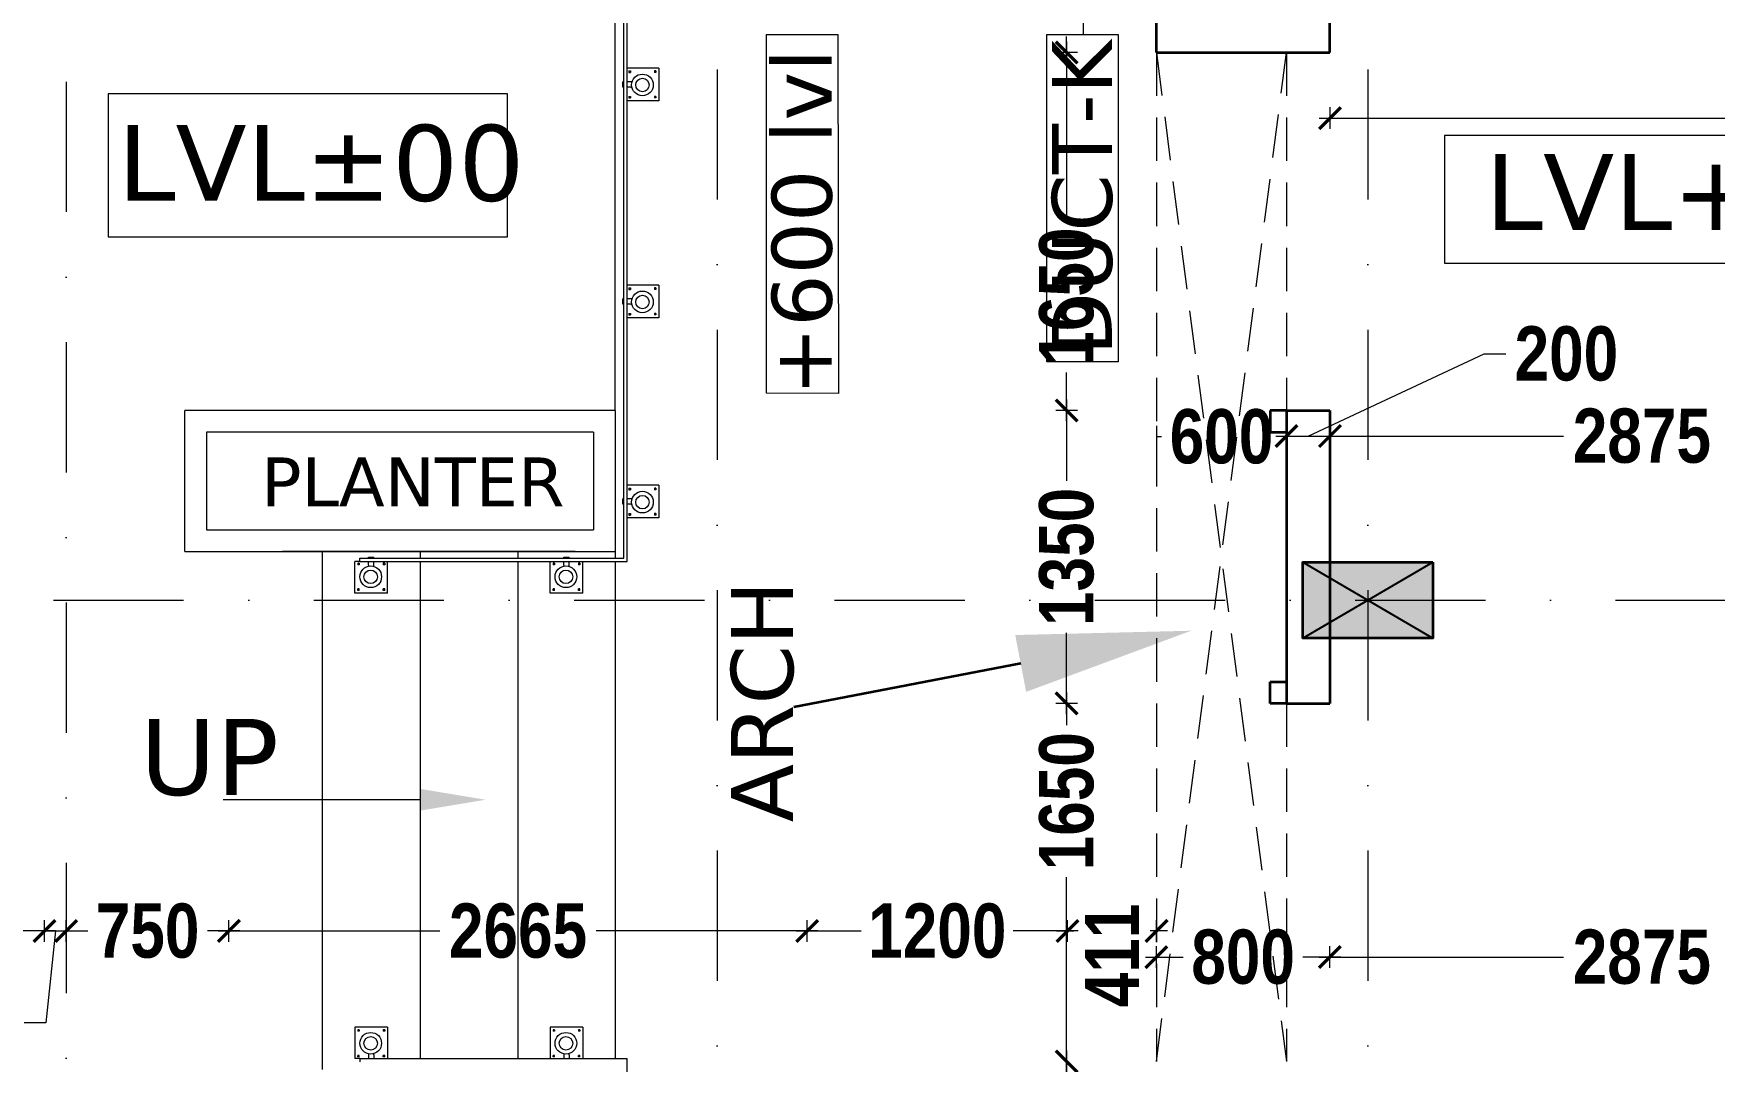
# Model space of a CAD drawing. Header units: millimetres. Extents: x -3092162 to 4513894, y -12317808 to 1849994.
# Drawn here: x -444664 to -436917, y -5871206 to -5866469 of the extents above; entities that cross this region are included whole.
import ezdxf

# ---------------------------------------------------------------- set-up
doc = ezdxf.new("R2010")
doc.units = ezdxf.units.MM
doc.header["$LTSCALE"] = 2
doc.header["$MEASUREMENT"] = 0
doc.linetypes.add('DASHDOT', pattern=[1, 0.5, -0.25, 0, -0.25])
doc.linetypes.add('DASHED2', pattern=[0.375, 0.25, -0.125])
for name, color, linetype, lineweight, true_color in [('AEROW', 7, 'Continuous', 15, 0x0d0d0d), ('DOT', 7, 'DASHED2', 0, 0x89067c), ('duct text', 7, 'Continuous', 5, 0x30182a)]:
    doc.layers.add(name, color=color, linetype=linetype, lineweight=lineweight, true_color=true_color)
for name, color, linetype, lineweight in [('coloumn', 10, 'Continuous', 35), ('D DIM', 250, 'Continuous', 9), ('DETAIL', 240, 'Continuous', 9), ('door text', 7, 'Continuous', 15), ('DUCT', 37, 'Continuous', 35), ('GRID', 251, 'DASHDOT', 5), ('RAILING', 47, 'Continuous', 13), ('RAMP', 253, 'Continuous', 9), ('STAIR', 252, 'Continuous', 9), ('TEXT', 7, 'Continuous', 13), ('walls', 250, 'Continuous', 9)]:
    doc.layers.add(name, color=color, linetype=linetype, lineweight=lineweight)
doc.styles.add('door', font='arial.ttf', dxfattribs={"height": 70})
doc.styles.add('INNER DIM', font='ARIALNB.TTF', dxfattribs={"height": 250})
doc.styles.add('style2', font='verdana.ttf')
doc.dimstyles.new('DOOR', dxfattribs={"dimtxt": 100, "dimasz": 100, "dimexe": 25, "dimexo": 50, "dimgap": 25, "dimtad": 0, "dimtih": 1, "dimtoh": 1, "dimdec": 0, "dimzin": 3, "dimdsep": 46, "dimtxsty": 'door', "dimblk": 'OBLIQUE', "dimcen": 200, "dimclrd": 256, "dimclre": 256, "dimclrt": 256, "dimadec": 0, "dimazin": 0, "dimtfac": 1, "dimtdec": 0, "dimtofl": 0, "dimtmove": 2, "dimatfit": 3, "dimfxl": 300, "dimfxlon": 1, "dimfrac": 1, "dimtolj": 1, "dimtzin": 0, "dimlwd": -1, "dimlwe": -1, "dimarcsym": 0})

# ---------------------------------------------------------------- blocks, each defined once
blk = doc.blocks.new('_Oblique')
at = {"color": 0, "linetype": 'ByBlock', "lineweight": -2}
blk.add_line((-0.5, -0.5), (0.5, 0.5), dxfattribs=at)
blk = doc.blocks.new('_ArchTick')
at = {"color": 0, "linetype": 'ByBlock', "const_width": 0.15}
blk.add_lwpolyline([(-0.5, -0.5), (0.5, 0.5)], dxfattribs=at)

msp = doc.modelspace()

# ---------------------------------------------------------------- hatches: boundary and pattern name
at = {"layer": 'coloumn', "ltscale": 100}
msp.add_hatch(color=256, dxfattribs=at).paths.add_polyline_path([(-438214.3, -5868906.2), (-438214.3, -5869256.2), (-438814.3, -5869256.2), (-438814.3, -5868906.2)])

# ---------------------------------------------------------------- linework, layer by layer
at = {"layer": 'AEROW', "lineweight": 35, "ltscale": 100}
msp.add_lwpolyline([(-440114.6, -5869372.3), (-441160.4, -5869573)], dxfattribs=at)
at = {"layer": 'AEROW', "ltscale": 100}
msp.add_lwpolyline([(-442881.2, -5870000.4), (-443790.6, -5870000.4)], dxfattribs=at)
at = {"layer": 'AEROW', "lineweight": 35, "ltscale": 100}
msp.add_solid([(-440139.7, -5869241.3), (-439328.9, -5869221.5), (-440089.4, -5869503.2)], dxfattribs=at)
at = {"layer": 'AEROW', "ltscale": 100}
msp.add_solid([(-442881.2, -5869950.4), (-442581.2, -5870000.4), (-442881.2, -5870050.4)], dxfattribs=at)
at = {"layer": 'coloumn', "lineweight": 25, "ltscale": 100}
for p, q in [((-438814.3, -5869256.2), (-438214.3, -5868906.2)), ((-438814.3, -5868906.2), (-438214.3, -5869256.2))]:
    msp.add_line(p, q, dxfattribs=at)
at = {"layer": 'coloumn', "ltscale": 100}
msp.add_lwpolyline([(-438214.3, -5868906.2), (-438214.3, -5869256.2), (-438814.3, -5869256.2), (-438814.3, -5868906.2)], close=True, dxfattribs=at)
at = {"layer": 'D DIM', "ltscale": 100}
for p, q in [((-439902.7, -5866606.2), (-439902.7, -5866482.1)), ((-439902.7, -5866506.2), (-439902.7, -5867331.2)), ((-439852.7, -5866556.2), (-439952.7, -5866556.2)), ((-439852.7, -5866556.2), (-439952.7, -5866556.2)), ((-438688.9, -5866808.8), (-438688.9, -5866908.8)), ((-438738.9, -5866858.8), (-432898.9, -5866858.8)), ((-438788.9, -5868324), (-437977.6, -5867945)), ((-437977.6, -5867945), (-437877.6, -5867945)), ((-439902.7, -5868256.2), (-439902.7, -5868031.6)), ((-439902.7, -5868156.2), (-439902.7, -5868531)), ((-439852.7, -5868206.2), (-439952.7, -5868206.2)), ((-439852.7, -5868206.2), (-439952.7, -5868206.2)), ((-439488.9, -5868277), (-439488.9, -5868377)), ((-438888.9, -5868374), (-438888.9, -5868274)), ((-438888.9, -5868277), (-438888.9, -5868377)), ((-438688.9, -5868374), (-438688.9, -5868274)), ((-438688.9, -5868374), (-438688.9, -5868274)), ((-439488.9, -5868327), (-439464.8, -5868327)), ((-438938.9, -5868324), (-438638.9, -5868324)), ((-438888.9, -5868327), (-438913, -5868327)), ((-438738.9, -5868324), (-437611.8, -5868324)), ((-439902.7, -5869606.2), (-439902.7, -5869231.4)), ((-439902.7, -5869506.2), (-439902.7, -5869656.9)), ((-439852.7, -5869556.2), (-439952.7, -5869556.2)), ((-439852.7, -5869556.2), (-439952.7, -5869556.2)), ((-439902.7, -5871256.2), (-439902.7, -5870357.4)), ((-444613.9, -5870655.1), (-444613.9, -5870555.1)), ((-444613.9, -5870655.1), (-444613.9, -5870555.1)), ((-444513.9, -5870655.1), (-444513.9, -5870555.1)), ((-444513.9, -5870655.1), (-444513.9, -5870555.1)), ((-443763.9, -5870655.1), (-443763.9, -5870555.1)), ((-443763.9, -5870655.1), (-443763.9, -5870555.1)), ((-441098.9, -5870655.1), (-441098.9, -5870555.1)), ((-441098.9, -5870655.1), (-441098.9, -5870555.1)), ((-439898.9, -5870655.1), (-439898.9, -5870555.1)), ((-439898.9, -5870655.1), (-439898.9, -5870555.1)), ((-439488.1, -5870655.1), (-439488.1, -5870555.1)), ((-444563.9, -5870605.1), (-444713, -5870605.1)), ((-444613.9, -5870605.1), (-444513.9, -5870605.1)), ((-444613.9, -5870605.1), (-444513.9, -5870605.1)), ((-444563.9, -5870605.1), (-444607.6, -5871028.9)), ((-444563.9, -5870605.1), (-444414.8, -5870605.1)), ((-443713.9, -5870605.1), (-443863, -5870605.1)), ((-443813.9, -5870605.1), (-442792, -5870605.1)), ((-441048.9, -5870605.1), (-442070.8, -5870605.1)), ((-441148.9, -5870605.1), (-440849.1, -5870605.1)), ((-439848.9, -5870605.1), (-440148.7, -5870605.1)), ((-439948.9, -5870605.1), (-439868.9, -5870605.1)), ((-439438.1, -5870605.1), (-439518.1, -5870605.1)), ((-439489.3, -5870775.3), (-439489.3, -5870675.3)), ((-438689.3, -5870775.3), (-438689.3, -5870675.3)), ((-438688.9, -5870775.3), (-438688.9, -5870675.3)), ((-439539.3, -5870725.3), (-439365.4, -5870725.3)), ((-438639.3, -5870725.3), (-438813.3, -5870725.3)), ((-438738.9, -5870725.3), (-437612, -5870725.3)), ((-444607.6, -5871028.9), (-444707.6, -5871028.9)), ((-439902.7, -5871156.2), (-439902.7, -5871280.3))]:
    msp.add_line(p, q, dxfattribs=at)
at = {"layer": 'DETAIL', "color": 253, "lineweight": 5, "ltscale": 0.5}
for p, q in [((-441783.1, -5866628.7), (-441928.1, -5866628.7)), ((-441920.6, -5866641.7), (-441913.6, -5866641.7)), ((-441920.6, -5866641.7), (-441920.6, -5866648.7)), ((-441920.6, -5866648.7), (-441913.6, -5866648.7)), ((-441913.6, -5866641.7), (-441913.6, -5866648.7)), ((-441795.6, -5866641.7), (-441802.6, -5866641.7)), ((-441802.6, -5866641.7), (-441802.6, -5866648.7)), ((-441795.6, -5866648.7), (-441802.6, -5866648.7)), ((-441795.6, -5866641.7), (-441795.6, -5866648.7)), ((-441783.1, -5866628.7), (-441783.1, -5866778.7)), ((-441920.6, -5866758.7), (-441913.6, -5866758.7)), ((-441920.6, -5866758.7), (-441920.6, -5866765.7)), ((-441913.6, -5866758.7), (-441913.6, -5866765.7)), ((-441795.6, -5866758.7), (-441802.6, -5866758.7)), ((-441802.6, -5866758.7), (-441802.6, -5866765.7)), ((-441795.6, -5866758.7), (-441795.6, -5866765.7)), ((-441783.1, -5866778.7), (-441928.1, -5866778.7)), ((-441920.6, -5866765.7), (-441913.6, -5866765.7)), ((-441795.6, -5866765.7), (-441802.6, -5866765.7)), ((-441783.1, -5867628.7), (-441928.1, -5867628.7)), ((-441920.6, -5867641.7), (-441913.6, -5867641.7)), ((-441920.6, -5867641.7), (-441920.6, -5867648.7)), ((-441920.6, -5867648.7), (-441913.6, -5867648.7)), ((-441913.6, -5867641.7), (-441913.6, -5867648.7)), ((-441795.6, -5867641.7), (-441802.6, -5867641.7)), ((-441802.6, -5867641.7), (-441802.6, -5867648.7)), ((-441795.6, -5867648.7), (-441802.6, -5867648.7)), ((-441795.6, -5867641.7), (-441795.6, -5867648.7)), ((-441783.1, -5867628.7), (-441783.1, -5867778.7)), ((-441920.6, -5867758.7), (-441913.6, -5867758.7)), ((-441920.6, -5867758.7), (-441920.6, -5867765.7)), ((-441920.6, -5867765.7), (-441913.6, -5867765.7)), ((-441913.6, -5867758.7), (-441913.6, -5867765.7)), ((-441795.6, -5867758.7), (-441802.6, -5867758.7)), ((-441802.6, -5867758.7), (-441802.6, -5867765.7)), ((-441795.6, -5867765.7), (-441802.6, -5867765.7)), ((-441795.6, -5867758.7), (-441795.6, -5867765.7)), ((-441783.1, -5867778.7), (-441928.1, -5867778.7)), ((-441783.1, -5868551.3), (-441928.1, -5868551.3)), ((-441920.6, -5868564.3), (-441913.6, -5868564.3)), ((-441920.6, -5868564.3), (-441920.6, -5868571.3)), ((-441920.6, -5868571.3), (-441913.6, -5868571.3)), ((-441913.6, -5868564.3), (-441913.6, -5868571.3)), ((-441795.6, -5868564.3), (-441802.6, -5868564.3)), ((-441802.6, -5868564.3), (-441802.6, -5868571.3)), ((-441795.6, -5868571.3), (-441802.6, -5868571.3)), ((-441795.6, -5868564.3), (-441795.6, -5868571.3)), ((-441783.1, -5868551.3), (-441783.1, -5868701.3)), ((-441783.1, -5868701.3), (-441928.1, -5868701.3)), ((-441920.6, -5868681.3), (-441913.6, -5868681.3)), ((-441920.6, -5868681.3), (-441920.6, -5868688.3)), ((-441920.6, -5868688.3), (-441913.6, -5868688.3)), ((-441913.6, -5868681.3), (-441913.6, -5868688.3)), ((-441795.6, -5868681.3), (-441802.6, -5868681.3)), ((-441802.6, -5868681.3), (-441802.6, -5868688.3)), ((-441795.6, -5868688.3), (-441802.6, -5868688.3)), ((-441795.6, -5868681.3), (-441795.6, -5868688.3)), ((-443183.1, -5869047.9), (-443183.1, -5868902.9)), ((-443170.1, -5868910.4), (-443170.1, -5868917.4)), ((-443163.1, -5868910.4), (-443170.1, -5868910.4)), ((-443163.1, -5868917.4), (-443170.1, -5868917.4)), ((-443163.1, -5868910.4), (-443163.1, -5868917.4)), ((-443053.1, -5868910.4), (-443053.1, -5868917.4)), ((-443046.1, -5868910.4), (-443053.1, -5868910.4)), ((-443046.1, -5868917.4), (-443053.1, -5868917.4)), ((-443046.1, -5868910.4), (-443046.1, -5868917.4)), ((-443033.1, -5869047.9), (-443033.1, -5868902.9)), ((-442283.1, -5869047.9), (-442283.1, -5868902.9)), ((-442270.1, -5868910.4), (-442270.1, -5868917.4)), ((-442263.1, -5868910.4), (-442270.1, -5868910.4)), ((-442263.1, -5868917.4), (-442270.1, -5868917.4)), ((-442263.1, -5868910.4), (-442263.1, -5868917.4)), ((-442153.1, -5868910.4), (-442153.1, -5868917.4)), ((-442146.1, -5868910.4), (-442153.1, -5868910.4)), ((-442146.1, -5868917.4), (-442153.1, -5868917.4)), ((-442146.1, -5868910.4), (-442146.1, -5868917.4)), ((-442133.1, -5869047.9), (-442133.1, -5868902.9)), ((-443033.1, -5869047.9), (-443183.1, -5869047.9)), ((-443170.1, -5869035.4), (-443170.1, -5869028.4)), ((-443163.1, -5869028.4), (-443170.1, -5869028.4)), ((-443163.1, -5869035.4), (-443170.1, -5869035.4)), ((-443163.1, -5869035.4), (-443163.1, -5869028.4)), ((-443053.1, -5869035.4), (-443053.1, -5869028.4)), ((-443046.1, -5869028.4), (-443053.1, -5869028.4)), ((-443046.1, -5869035.4), (-443053.1, -5869035.4)), ((-443046.1, -5869035.4), (-443046.1, -5869028.4)), ((-442133.1, -5869047.9), (-442283.1, -5869047.9)), ((-442270.1, -5869035.4), (-442270.1, -5869028.4)), ((-442263.1, -5869028.4), (-442270.1, -5869028.4)), ((-442263.1, -5869035.4), (-442270.1, -5869035.4)), ((-442263.1, -5869035.4), (-442263.1, -5869028.4)), ((-442153.1, -5869035.4), (-442153.1, -5869028.4)), ((-442146.1, -5869028.4), (-442153.1, -5869028.4)), ((-442146.1, -5869035.4), (-442153.1, -5869035.4)), ((-442146.1, -5869035.4), (-442146.1, -5869028.4)), ((-443033.1, -5871047.9), (-443183.1, -5871047.9)), ((-443183.1, -5871047.9), (-443183.1, -5871192.9)), ((-443170.1, -5871060.4), (-443170.1, -5871067.4)), ((-443163.1, -5871060.4), (-443170.1, -5871060.4)), ((-443163.1, -5871067.4), (-443170.1, -5871067.4)), ((-443163.1, -5871060.4), (-443163.1, -5871067.4)), ((-443053.1, -5871060.4), (-443053.1, -5871067.4)), ((-443046.1, -5871060.4), (-443053.1, -5871060.4)), ((-443046.1, -5871067.4), (-443053.1, -5871067.4)), ((-443046.1, -5871060.4), (-443046.1, -5871067.4)), ((-443033.1, -5871047.9), (-443033.1, -5871192.9)), ((-442133.1, -5871047.9), (-442283.1, -5871047.9)), ((-442283.1, -5871047.9), (-442283.1, -5871192.9)), ((-442270.1, -5871060.4), (-442270.1, -5871067.4)), ((-442263.1, -5871060.4), (-442270.1, -5871060.4)), ((-442263.1, -5871067.4), (-442270.1, -5871067.4)), ((-442263.1, -5871060.4), (-442263.1, -5871067.4)), ((-442153.1, -5871060.4), (-442153.1, -5871067.4)), ((-442146.1, -5871060.4), (-442153.1, -5871060.4)), ((-442146.1, -5871067.4), (-442153.1, -5871067.4)), ((-442146.1, -5871060.4), (-442146.1, -5871067.4)), ((-442133.1, -5871047.9), (-442133.1, -5871192.9)), ((-443170.1, -5871185.4), (-443170.1, -5871178.4)), ((-443163.1, -5871178.4), (-443170.1, -5871178.4)), ((-443163.1, -5871185.4), (-443163.1, -5871178.4)), ((-443053.1, -5871185.4), (-443053.1, -5871178.4)), ((-443046.1, -5871178.4), (-443053.1, -5871178.4)), ((-443046.1, -5871185.4), (-443046.1, -5871178.4)), ((-442270.1, -5871185.4), (-442270.1, -5871178.4)), ((-442263.1, -5871178.4), (-442270.1, -5871178.4)), ((-442263.1, -5871185.4), (-442263.1, -5871178.4)), ((-442153.1, -5871185.4), (-442153.1, -5871178.4)), ((-442146.1, -5871178.4), (-442153.1, -5871178.4)), ((-442146.1, -5871185.4), (-442146.1, -5871178.4)), ((-443163.1, -5871185.4), (-443170.1, -5871185.4)), ((-443046.1, -5871185.4), (-443053.1, -5871185.4)), ((-442263.1, -5871185.4), (-442270.1, -5871185.4)), ((-442146.1, -5871185.4), (-442153.1, -5871185.4))]:
    msp.add_line(p, q, dxfattribs=at)
at = {"layer": 'DOT', "ltscale": 400}
for p, q in [((-439489.3, -5866556.2), (-439489.3, -5871206.2)), ((-439489.3, -5871206.2), (-438889.3, -5866556.2)), ((-439489.3, -5866556.2), (-438889.3, -5871206.2)), ((-439489.3, -5866556.2), (-439489.3, -5871206.2)), ((-439489.3, -5871206.2), (-438889.3, -5866556.2)), ((-439489.3, -5866556.2), (-438889.3, -5871206.2)), ((-438889.3, -5866556.2), (-438889.3, -5868206.2)), ((-438889.3, -5866556.2), (-438889.3, -5868206.2)), ((-438889.3, -5869556.2), (-438889.3, -5871206.2)), ((-438889.3, -5869556.2), (-438889.3, -5871206.2))]:
    msp.add_line(p, q, dxfattribs=at)
at = {"layer": 'DUCT', "ltscale": 100}
for p, q in [((-439489.3, -5866556.2), (-439489.3, -5865856.2)), ((-438689.3, -5866556.2), (-438689.3, -5865856.2)), ((-439489.3, -5866556.2), (-438689.3, -5866556.2)), ((-438889.3, -5868206.2), (-438964.3, -5868206.2)), ((-438964.3, -5868206.2), (-438964.3, -5868306.2)), ((-438889.3, -5868206.2), (-438889.3, -5869556.2)), ((-438889.3, -5868206.2), (-438689.3, -5868206.2)), ((-438689.3, -5868206.2), (-438689.3, -5869556.2)), ((-438964.3, -5868306.2), (-438889.3, -5868306.2)), ((-438964.3, -5869556.2), (-438964.3, -5869456.2)), ((-438964.3, -5869456.2), (-438889.3, -5869456.2)), ((-438889.3, -5869556.2), (-438964.3, -5869556.2)), ((-438889.3, -5869556.2), (-438689.3, -5869556.2))]:
    msp.add_line(p, q, dxfattribs=at)
at = {"layer": 'duct text', "ltscale": 0.1}
for points in [[(-441286, -5868126.5), (-441286, -5866473.4), (-440956.9, -5866473.4), (-440954.9, -5868128)], [(-439994.5, -5867981.8), (-439994.5, -5866473.4), (-439665.4, -5866473.4), (-439665.4, -5867981.8)]]:
    msp.add_lwpolyline(points, close=True, dxfattribs=at)
at = {"layer": 'GRID', "color": 5, "ltscale": 600}
for p, q in [((-444514.3, -5806686.5), (-444514.3, -5893766)), ((-441514.3, -5807829.3), (-441514.3, -5892623.2)), ((-438514.3, -5807829.3), (-438514.3, -5892623.2))]:
    msp.add_line(p, q, dxfattribs=at)
at = {"layer": 'GRID', "color": 6, "ltscale": 600}
msp.add_line((-460174.2, -5869081.2), (-367334.7, -5869081.2), dxfattribs=at)
at = {"layer": 'RAILING', "ltscale": 100}
for p, q in [((-441944.1, -5868886.9), (-441944.1, -5861340)), ((-441928.1, -5868902.9), (-441928.1, -5861333.4)), ((-443160.9, -5868886.9), (-441944.1, -5868886.9)), ((-443160.9, -5868902.9), (-443160.9, -5868886.9)), ((-443160.9, -5868902.9), (-441928.1, -5868902.9)), ((-443160.9, -5871192.9), (-441928.1, -5871192.9)), ((-443160.9, -5871192.9), (-443160.9, -5871208.9)), ((-441928.1, -5871363.1), (-441928.1, -5871192.9))]:
    msp.add_line(p, q, dxfattribs=at)
at = {"layer": 'RAILING', "ltscale": 0.5}
for p, q in [((-441944.1, -5866691.2), (-441948.1, -5866691.2)), ((-441948.1, -5866716.2), (-441948.1, -5866691.2)), ((-441944.1, -5866716.2), (-441948.1, -5866716.2)), ((-441911.1, -5866691.2), (-441928.1, -5866691.2)), ((-441911.1, -5866716.2), (-441928.1, -5866716.2)), ((-441944.1, -5867691.2), (-441948.1, -5867691.2)), ((-441948.1, -5867716.2), (-441948.1, -5867691.2)), ((-441911.1, -5867691.2), (-441928.1, -5867691.2)), ((-441944.1, -5867716.2), (-441948.1, -5867716.2)), ((-441911.1, -5867716.2), (-441928.1, -5867716.2)), ((-441944.1, -5868613.8), (-441948.1, -5868613.8)), ((-441948.1, -5868638.8), (-441948.1, -5868613.8)), ((-441911.1, -5868613.8), (-441928.1, -5868613.8)), ((-441944.1, -5868638.8), (-441948.1, -5868638.8)), ((-441911.1, -5868638.8), (-441928.1, -5868638.8)), ((-443120.6, -5868886.9), (-443120.6, -5868882.9)), ((-443120.6, -5868882.9), (-443095.6, -5868882.9)), ((-443120.6, -5868919.9), (-443120.6, -5868902.9)), ((-443095.6, -5868886.9), (-443095.6, -5868882.9)), ((-443095.6, -5868919.9), (-443095.6, -5868902.9)), ((-442220.6, -5868886.9), (-442220.6, -5868882.9)), ((-442220.6, -5868882.9), (-442195.6, -5868882.9)), ((-442220.6, -5868919.9), (-442220.6, -5868902.9)), ((-442195.6, -5868886.9), (-442195.6, -5868882.9)), ((-442195.6, -5868919.9), (-442195.6, -5868902.9)), ((-443120.6, -5871175.9), (-443120.6, -5871192.9)), ((-443095.6, -5871175.9), (-443095.6, -5871192.9)), ((-442220.6, -5871175.9), (-442220.6, -5871192.9)), ((-442195.6, -5871175.9), (-442195.6, -5871192.9))]:
    msp.add_line(p, q, dxfattribs=at)
for centre, radius in [((-441858.1, -5866706.2), 50), ((-441858.1, -5866706.2), 31), ((-441858.1, -5867706.2), 50), ((-441858.1, -5867706.2), 31), ((-441858.1, -5868628.8), 50), ((-441858.1, -5868628.8), 31), ((-443110.6, -5868972.9), 50), ((-442210.6, -5868972.9), 50), ((-443110.6, -5868972.9), 31), ((-442210.6, -5868972.9), 31), ((-443110.6, -5871122.9), 50), ((-443110.6, -5871122.9), 31), ((-442210.6, -5871122.9), 50), ((-442210.6, -5871122.9), 31)]:
    msp.add_circle(centre, radius, dxfattribs=at)
for centre, start, end in [((-441911.1, -5866703.7), 66.47811, 90), ((-441911.1, -5866703.7), 270, 288.12063), ((-441911.1, -5867703.7), 66.47811, 90), ((-441911.1, -5867703.7), 270, 288.12063), ((-441911.1, -5868626.3), 66.47811, 90), ((-441911.1, -5868626.3), 270, 288.12063), ((-443108.1, -5868919.9), 180, 198.12063), ((-443108.1, -5868919.9), 336.47811, 0), ((-442208.1, -5868919.9), 180, 198.12063), ((-442208.1, -5868919.9), 336.47811, 0), ((-443108.1, -5871175.9), 161.87937, 180), ((-443108.1, -5871175.9), 0, 23.52189), ((-442208.1, -5871175.9), 161.87937, 180), ((-442208.1, -5871175.9), 0, 23.52189)]:
    msp.add_arc(centre, 12.5, start, end, dxfattribs=at)
at = {"layer": 'RAMP', "ltscale": 100}
msp.add_line((-441983.1, -5868206.2), (-441983.1, -5861356.2), dxfattribs=at)
at = {"layer": 'RAMP'}
for p, q in [((-443160.9, -5868902.9), (-443183.1, -5868902.9)), ((-442339.7, -5868902.9), (-442317.5, -5868902.9)), ((-443160.9, -5871192.9), (-443183.1, -5871192.9)), ((-442339.7, -5871192.9), (-442317.5, -5871192.9))]:
    msp.add_line(p, q, dxfattribs=at)
at = {"layer": 'STAIR', "ltscale": 100}
for p, q in [((-442167.5, -5868856.2), (-443517.5, -5868856.2)), ((-443333.1, -5871242.9), (-443333.1, -5868856.2)), ((-442883.1, -5868856.2), (-442883.1, -5868886.9)), ((-442433.1, -5868856.2), (-442433.1, -5868886.9)), ((-441983.1, -5868856.2), (-441983.1, -5868886.9)), ((-442883.1, -5868902.9), (-442883.1, -5871192.9)), ((-442433.1, -5868902.9), (-442433.1, -5871192.9)), ((-441983.1, -5868902.9), (-441983.1, -5871192.9))]:
    msp.add_line(p, q, dxfattribs=at)
at = {"layer": 'TEXT', "ltscale": 0.1}
for p, q in [((-442479.4, -5866746.8), (-444321.3, -5866746.8)), ((-444321.3, -5866746.8), (-444321.3, -5867406.6)), ((-442479.4, -5867406.6), (-442479.4, -5866746.8)), ((-435734.2, -5866938.4), (-438160.4, -5866938.4)), ((-438160.4, -5866938.4), (-438160.4, -5867527.6)), ((-444321.3, -5867406.6), (-442479.4, -5867406.6)), ((-438160.4, -5867527.6), (-435734.2, -5867527.6))]:
    msp.add_line(p, q, dxfattribs=at)
at = {"layer": 'walls', "lineweight": 18, "ltscale": 100}
for p, q in [((-443966.9, -5868856.2), (-443966.9, -5868206.2)), ((-441983.1, -5868206.2), (-443966.9, -5868206.2)), ((-441983.1, -5868206.2), (-441983.1, -5868856.2)), ((-442083.1, -5868306.2), (-443866.9, -5868306.2)), ((-443866.9, -5868306.2), (-443866.9, -5868756.2)), ((-442083.1, -5868306.2), (-442083.1, -5868756.2)), ((-443866.9, -5868756.2), (-442083.1, -5868756.2)), ((-443966.9, -5868856.2), (-441983.1, -5868856.2))]:
    msp.add_line(p, q, dxfattribs=at)

# ---------------------------------------------------------------- block references
at = {"layer": 'D DIM', "ltscale": 100, "xscale": 100, "yscale": 100, "zscale": 100}
for p, rotation in [((-439902.7, -5866556.2), 270), ((-439902.7, -5866556.2), 90), ((-438688.9, -5866858.8), 180), ((-439902.7, -5868206.2), 270), ((-439902.7, -5868206.2), 90), ((-438888.9, -5868324), 180), ((-438688.9, -5868324), 180), ((-439902.7, -5869556.2), 270), ((-439902.7, -5869556.2), 90), ((-444513.9, -5870605.1), 180), ((-443763.9, -5870605.1), 180), ((-441098.9, -5870605.1), 180), ((-439898.9, -5870605.1), 180), ((-439489.3, -5870725.3), 180), ((-438688.9, -5870725.3), 180), ((-439902.7, -5871206.2), 90), ((-439902.7, -5871206.2), 270)]:
    msp.add_blockref('_ArchTick', p, dxfattribs=dict(at, rotation=rotation))
for p in [(-438688.9, -5868324), (-444613.9, -5870605.1), (-443763.9, -5870605.1), (-441098.9, -5870605.1), (-439898.9, -5870605.1), (-439488.1, -5870605.1), (-438689.3, -5870725.3)]:
    msp.add_blockref('_ArchTick', p, dxfattribs=at)

# ---------------------------------------------------------------- texts
at = {"layer": 'D DIM', "ltscale": 100, "char_height": 250, "attachment_point": 5, "rotation": 90, "style": 'INNER DIM'}
for s, insert in [('\\A1;1650', (-439902.7, -5867681.4)), ('\\A1;1350', (-439902.7, -5868881.2)), ('\\A1;1650', (-439902.7, -5870007.2)), ('\\A1;411', (-439693.5, -5870718))]:
    msp.add_mtext(s, dxfattribs=dict(at, insert=insert))
at = {"layer": 'D DIM', "ltscale": 100, "char_height": 250, "attachment_point": 5, "style": 'INNER DIM'}
for s, insert in [('\\A1;200', (-437599.3, -5867945)), ('\\A1;600', (-439188.9, -5868327)), ('\\A1;2875', (-437251.2, -5868324)), ('\\A1;750', (-444138.9, -5870605.1)), ('\\A1;2665', (-442431.4, -5870605.1)), ('\\A1;1200', (-440498.9, -5870605.1)), ('\\A1;800', (-439089.3, -5870725.3)), ('\\A1;2875', (-437251.4, -5870725.3))]:
    msp.add_mtext(s, dxfattribs=dict(at, insert=insert))
at = {"layer": 'door text', "style": 'style2'}
msp.add_text(' ARCH', height=287, rotation=90, dxfattribs=at).set_placement((-441163.4, -5870229.6))
at = {"layer": 'duct text', "ltscale": 0.1, "char_height": 276.639, "width": 1547.237, "attachment_point": 5, "rotation": 90, "style": 'style2'}
for s, insert in [('\\pt3043;DUCT-K', (-439829.8, -5867226.2)), ('\\pt3043;+600 lvl', (-441121.3, -5867339.3))]:
    msp.add_mtext(s, dxfattribs=dict(at, insert=insert))
at = {"layer": 'TEXT', "lineweight": 50, "style": 'style2'}
msp.add_text('LVL±00', height=350, dxfattribs=at).set_placement((-444278, -5867239.9))
at = {"layer": 'TEXT', "style": 'style2'}
for s, p in [('LVL+600', (-437974.3, -5867374.4)), ('UP', (-444174.8, -5869978))]:
    msp.add_text(s, height=350, dxfattribs=at).set_placement(p)
msp.add_text('PLANTER', height=225, rotation=360, dxfattribs=at).set_placement((-443615.4, -5868647.9))

# ---------------------------------------------------------------- leaders
at = {"layer": 'duct text', "ltscale": 0.1}
msp.add_leader([(-439103.9, -5866240), (-439826.7, -5866240), (-439826.7, -5866473.4)], dimstyle='DOOR', dxfattribs=at)

doc.saveas('drawing.dxf')
